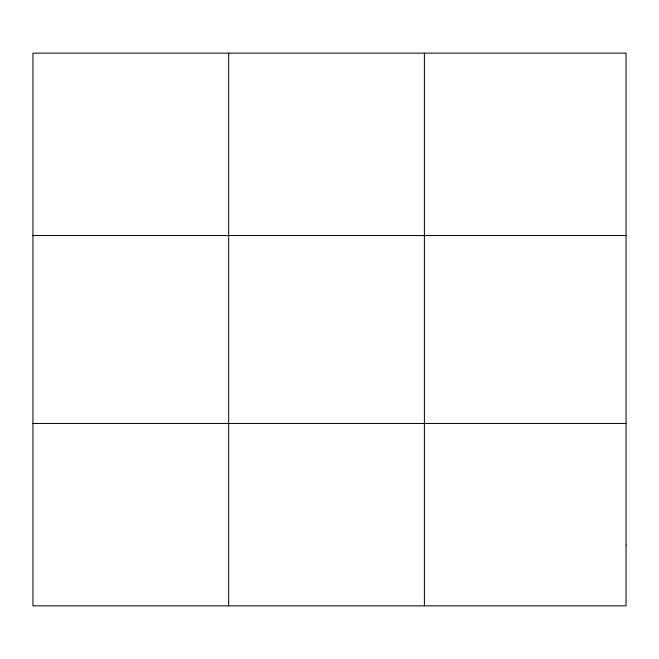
<?xml version="1.0" encoding="UTF-8"?>
<svg xmlns="http://www.w3.org/2000/svg" width="659" height="659" viewBox="0 0 659 659"><rect width="100%" height="100%" fill="white"/><g stroke="black" fill="none" stroke-linecap="round" stroke-linejoin="round"><path stroke-width="0.99" d="M228.673 53.148L228.673 605.852M424.396 53.148L424.396 605.852M32.95 235.543L626.05 235.543M32.95 423.457L626.05 423.457M626.05 545.059L626.05 605.852L32.95 605.852L32.95 53.148L626.05 53.148L626.05 545.059"/></g></svg>
